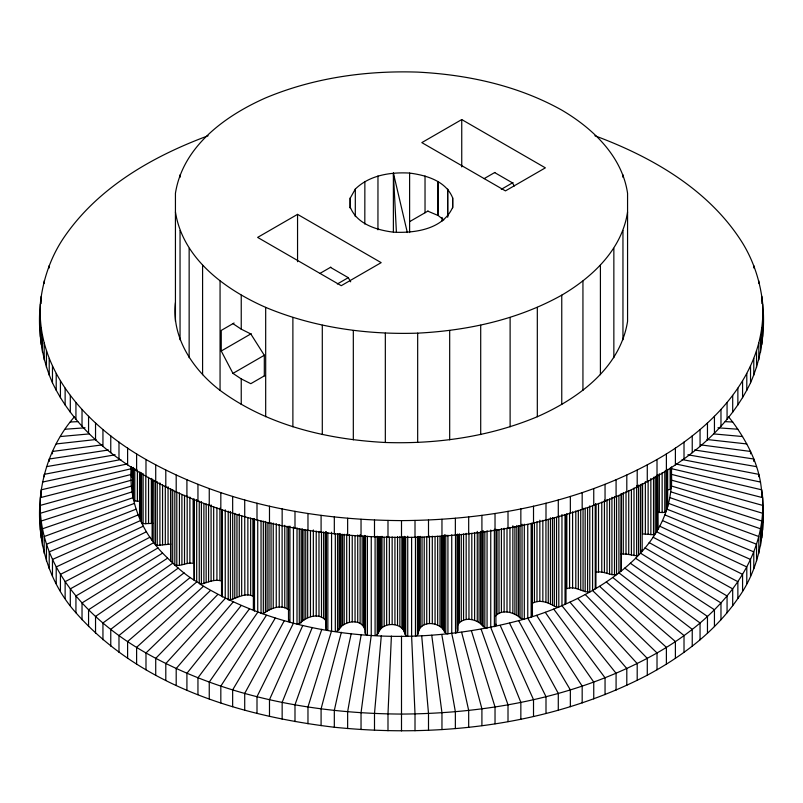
<?xml version="1.0" encoding="UTF-8"?>
<svg xmlns="http://www.w3.org/2000/svg" width="803" height="803" viewBox="0 0 803 803"><rect width="100%" height="100%" fill="white"/><g stroke="black" fill="none" stroke-linecap="round" stroke-linejoin="round"><path stroke-width="1.2" d="M131.401 466.613L131.401 476.611L132.395 477.795L132.395 467.798M133.489 467.406L133.489 499.888L134.784 500.972L140.194 501.273M141.559 472.766L141.559 522.733L143.125 523.697L153.212 523.385M155.441 480.917L155.441 544.625L157.227 545.438L170.808 544.113M174.823 491.376L174.823 565.081C180.826 566.727 186.858 562.02 193.132 563.345L193.132 499.637M175.435 321.31L175.435 193.292C182.793 146.467 225.071 115.813 265.683 97.876C313.582 77.831 365.967 70.423 417.67 72.109C467.597 74.639 517.825 85.56 561.759 110.101C592.765 128.329 622.074 156.103 627.565 193.292L627.565 321.31C620.207 368.145 577.929 398.79 537.317 416.727C489.418 436.782 437.033 444.179 385.33 442.493C327.202 439.422 267.59 425.449 220.062 390.388C193.202 369.802 171.4 337.872 175.435 302.641M199.254 501.182L199.254 583.64C296.498 642.822 419.949 648.934 527.762 618.139C594.09 598.024 678.916 549.222 670.967 468.55L761.836 489.85C766.494 527.441 760.541 567.289 737.867 598.486C715.152 631.559 682.289 656.322 647.278 675.193C551.761 724.878 440.476 738.067 334.319 727.247C240.248 715.945 140.535 686.113 75.934 612.779C27.985 559.32 27.242 470.799 74.528 416.697M228.223 511.19L228.223 599.881C236.353 599.389 244.383 591.791 253.126 596.278L253.126 518.818M261.045 521.017L261.045 613.452L263.324 613.552C270.491 608.463 280.859 603.766 288.879 609.969M297.02 527.862L297.01 624.051L299.288 623.951C305.772 616.604 319.865 611.715 326.43 621.432M335.313 533.995L335.313 631.439L337.541 631.138C342.419 621.291 360.738 617.126 364.833 629.442M355.297 216.609L355.327 189.046C369.541 175.144 390.499 171.983 409.61 173.077C426.202 175.235 445.876 180.906 452.681 197.95L452.681 207.304C442.905 229.367 414.88 233.271 393.39 232.177C376.798 230.019 357.124 224.348 350.319 207.304M364.813 224.067L364.863 181.478M375.101 536.755L375.091 635.444L377.219 634.952C380.773 621.05 403.397 620.87 405.686 635.574L407.733 636.147L407.733 536.213M377.942 229.829L377.972 175.967M393.38 231.947L393.39 173.077L407.332 232.549M401.5 636.217L401.5 730.891M409.61 232.569L409.61 173.077M415.462 537.297L415.462 635.986L417.44 635.314L418.363 632.222L418.363 537.277M452.681 207.917L452.681 197.95M455.522 534.356L455.522 633.045L457.298 632.212L457.73 630.686L457.73 534.497M592.574 505.579L592.574 590.526L657.015 652.959L657.015 669.782M350.309 207.977L350.319 197.95L355.327 189.046M438.137 215.485L437.585 215.284L438.137 181.478L438.137 215.485L443.768 219.962M494.377 529.247L494.377 626.681L495.913 625.718L495.953 624.172M594.882 135.757C652.287 157.097 709.35 189.909 742.574 243.078C767.929 284.403 769.896 338.746 750.534 382.8C724.165 437.665 670.385 473.198 616.082 496.655C548.439 525.142 474.653 537.217 401.5 537.428C324.482 537.167 246.621 523.897 176.198 491.908C125.981 468.52 76.978 434.072 52.466 382.8C31.909 336.086 35.483 277.918 65.133 235.761C99.211 186.838 153.263 156.113 208.118 135.757M40.15 328.798L40.401 320.999M40.15 522.261L40.401 514.462M221.698 581.011C214.722 578.833 207.957 582.285 201.382 584.112C186.547 577.016 174.161 564.77 162.597 553.106C140.696 530.281 128.259 498.603 131.471 466.874M762.85 311.976C762.459 377.591 710.625 429.083 657.015 459.497C579.656 503.23 489.639 520.143 401.5 520.605C313.361 520.143 223.344 503.23 145.985 459.497C92.375 429.083 40.541 377.591 40.15 311.976M131.28 480.204L40.15 505.438C40.541 571.053 92.375 622.546 145.985 652.959C223.344 696.693 313.361 713.606 401.5 714.068C489.639 713.606 579.656 696.693 657.015 652.959C710.625 622.546 762.459 571.053 762.85 505.438L671.72 480.204M391.392 636.106L387.99 713.917L387.99 730.74M381.305 635.785L374.499 713.486L374.499 730.308M289.923 526.075L289.923 622.265L288.508 621.231L288.678 619.695M457.6 534.647L457.73 630.686M361.23 634.47L347.639 711.739L347.639 728.562M351.262 633.497L334.319 710.424L334.319 727.247M418.363 632.222C421.505 618.902 441.78 622.184 445.745 633.477L447.923 633.868L447.923 535.179M175.435 211.962C182.793 258.787 225.071 289.441 265.683 307.378C313.582 327.423 365.967 334.831 417.67 333.145C467.597 330.615 517.825 319.694 561.759 295.153C592.765 276.925 622.074 249.151 627.565 211.962M341.375 632.302L321.09 708.838L321.09 725.661M457.6 625.848L458.081 534.336M327.845 532.841L327.845 630.285L326.179 629.381L326.47 626.25M321.852 629.281L294.992 704.793L294.992 721.616M254.501 518.638L254.501 611.083L253.367 609.939L253.939 608.423L253.939 518.477M312.257 627.464L282.154 702.354L282.154 719.177M302.781 625.437L269.487 699.644L269.487 716.467M284.262 620.769L244.714 693.401L244.714 710.223M275.238 618.139L232.649 689.887L232.649 706.71M266.395 615.319L220.825 686.113L220.825 702.936M249.281 609.106L197.95 677.812L197.95 694.635M458.081 624.282C465.188 615.218 478.979 619.856 484.821 627.956L487.07 628.157L487.07 530.723M241.041 605.733L186.918 673.295L186.918 690.118M233.021 602.18L176.198 668.548L176.198 685.371M217.703 594.571L155.722 658.37L155.722 675.193M495.521 615.991C503.079 608.102 515.084 612.98 522.03 619.133L524.309 619.143L524.309 524.198M667.614 489.88L670.164 489.408L671.308 488.274L671.308 467.035M210.426 590.526L145.985 652.959L145.985 669.782M203.42 586.32L136.61 647.338L136.61 664.161M532.259 523.436L532.429 615.961L531.154 617.055L531.154 523.365M190.231 577.477L118.985 635.514L118.985 652.337M184.088 572.85L110.764 629.331L110.764 646.154M178.236 568.092L102.945 622.967L102.945 639.79M657.466 512.475L664.784 512.424L666.219 511.401L666.219 470.177M167.486 558.215L88.561 609.758L88.561 626.581M162.597 553.106L82.026 602.923L82.026 619.745M158.04 547.897L75.934 595.956L75.934 612.779M297.552 214.361L257.633 237.407L341.255 285.687L381.174 262.641L297.552 214.361L297.552 261.708M461.745 119.567L421.826 142.613L505.448 190.893L545.367 167.847L461.745 119.567L461.745 166.914M234.074 323.007L221.247 330.414L221.247 351.011L232.96 373.385L241.241 378.906L250.797 383.683L264.92 375.533M319.925 273.432L330.826 267.148M409.61 221.658L428.019 211.028M484.119 178.637L494.849 172.444M221.247 351.011L251.178 333.727M337.32 283.991L348.151 277.738M501.263 189.347L513.027 182.552M232.96 373.385L264.458 355.197M642.571 483.968L642.571 533.935L653.532 534.718L655.208 533.824L655.208 476.36M149.96 537.207L65.133 581.663L65.133 598.486M146.447 531.737L60.426 574.346L60.426 591.169M532.259 603.384C540.339 598.707 549.362 603.113 556.549 607.219L558.808 607.028L558.808 515.827M143.285 526.196L56.21 566.938L56.21 583.761M138.056 514.924L49.214 551.862L49.214 568.685M135.988 509.212L46.454 544.223L46.454 561.046M621.12 554.04L626.009 554.08L636.638 555.796L638.536 555.064L638.536 485.102M134.302 503.461L44.185 536.534L44.185 553.357M132.033 491.868L41.164 521.037L41.164 537.859M40.401 513.247L131.471 486.046M595.565 503.762L595.565 572.479C602.812 570.13 609.628 575.831 616.563 574.617L616.563 495.923M42.418 482.081L126.864 464.044M120.902 459.537L44.185 474.352L44.185 476.751M589.783 505.88L589.783 592.072C582.175 592.343 574.958 585.487 566.828 588.659L566.828 513.699M46.454 466.653L115.14 454.799M108.445 450.001L49.214 459.015L49.214 461.424M102.051 444.902L52.466 451.447L52.466 453.846M56.21 443.949L96.019 439.502M60.426 436.541L89.103 433.921M65.133 429.224L85.088 427.808M70.303 422.017L77.781 421.635M725.219 421.635L732.697 422.017C748.687 443.718 761.575 469.625 761.836 497.057M717.912 427.808L737.867 429.224M713.897 433.921L742.574 436.541M706.981 439.502L746.79 443.949M700.949 444.902L750.534 451.447L750.534 453.846M694.555 450.001L753.786 459.015L753.786 461.424M687.86 454.799L756.546 466.653M682.098 459.537L758.815 474.352L758.815 476.751M676.136 464.044L760.582 482.081M671.529 474.372L762.599 497.639L762.599 530.07M762.599 513.247L671.529 486.046L671.529 467.306M670.967 491.868L761.836 521.037L761.836 537.859M670.023 497.679L760.582 528.806L760.582 545.628M668.698 503.461L758.815 536.534L758.815 553.357M364.833 535.752L364.903 632.694L365.536 634.199L367.413 634.942L367.413 536.253M664.944 514.924L753.786 551.862L753.786 568.685M427.808 211.149L437.585 215.284M662.515 520.585L750.534 559.44L750.534 576.263M659.715 526.196L746.79 566.938L746.79 583.761M232.96 323.649L241.241 329.17L250.797 333.948L264.317 355.277L264.317 375.874M653.04 537.207L737.867 581.663L737.867 598.486M649.175 542.597L732.697 588.87L732.697 605.693M494.638 172.565L512.475 182.873L514.281 185.995M330.445 267.369L348.281 277.667L350.69 281.823M644.96 547.897L727.066 595.956L727.066 612.779M635.514 558.215L714.439 609.758L714.439 626.581M630.305 563.214L707.463 616.433L707.463 633.256M624.764 568.092L700.055 622.967L700.055 639.79M612.769 577.477L684.015 635.514L684.015 652.337M606.315 581.974L675.393 641.527L675.393 658.35M599.58 586.32L666.39 647.338L666.39 664.161M585.297 594.571L647.278 658.37L647.278 675.193M577.759 598.456L637.201 663.569L637.201 680.392M569.979 602.18L626.802 668.548L626.802 685.371M728.472 416.697L732.697 422.017M553.719 609.106L605.05 677.812L605.05 694.635M545.267 612.308L593.748 682.088L593.748 698.911M536.605 615.319L582.175 686.113L582.175 702.936M666.972 505.749L667.654 507.014L667.654 469.534M518.738 620.769L558.286 693.401L558.286 710.223M509.554 623.198L546 696.653L546 713.486M500.219 625.437L533.513 699.644L533.513 716.467M481.148 629.281L508.008 704.793L508.008 721.616M471.441 630.897L495.029 706.961L495.029 723.784M461.625 632.302L481.91 708.838L481.91 725.661M532.429 615.961L532.058 523.235M441.77 634.47L455.361 711.739L455.361 728.562M431.753 635.233L441.961 712.753L441.961 729.576M421.695 635.785L428.501 713.486L428.501 730.308M393.39 173.077L396.391 231.947M762.599 320.999L762.85 328.798M762.599 514.462L762.85 522.261M642.139 549.794L642.149 551.109L642.139 483.587M447.713 216.398L447.672 189.046L447.672 217.252M762.599 304.176L762.599 336.598M761.836 296.387L761.836 303.594M761.836 327.564L761.836 344.387M760.582 335.333L760.582 352.156M758.815 280.879L758.815 283.288M758.815 343.072L758.815 359.895M756.546 350.76L756.546 367.583M756.546 561.046L756.546 544.223L667.012 509.212L667.012 469.233M753.786 265.552L753.786 267.961M753.786 358.399L753.786 375.222M750.534 365.977L750.534 382.8M746.79 373.465L746.79 390.288M742.574 380.883L742.574 397.706M742.574 591.169L742.574 574.346L656.553 531.737L656.553 475.517M737.867 388.2L737.867 405.023M732.697 395.407L732.697 412.23M727.066 402.494L727.066 419.317M720.974 409.46L720.974 426.283M720.974 619.745L720.974 602.923L640.403 553.106L640.403 484.4M714.439 416.285L714.439 433.108M707.463 422.97L707.463 439.793M700.055 429.495L700.055 446.317M692.236 435.858L692.236 452.681M692.236 646.154L692.236 629.331L618.912 572.85L618.912 495.401M684.015 442.051L684.015 458.874M675.393 448.064L675.393 464.887M670.164 468.169L670.164 489.408M666.39 453.876L666.39 470.699M664.784 471.2L664.784 512.424M662.144 472.696L662.144 512.675M659.343 473.76L659.343 512.485M657.767 474.643L657.767 529.609L657.416 474.593M657.015 459.497L657.015 476.32M653.532 477.253L653.532 534.718M650.852 478.518L650.852 534.738M648.131 480.595L648.131 534.316M647.278 464.907L647.278 481.73M645.351 481.589L645.351 534.055M637.201 470.106L637.201 486.929M636.638 485.835L636.638 555.796M633.989 488.124L633.989 555.586M631.409 489.971L631.409 554.933M628.729 490.733L628.729 554.441M626.802 475.085L626.802 491.908M626.009 491.627L626.009 554.08M623.279 492.671L623.279 553.889M622.957 174.813L622.957 177.302M622.957 230.441L622.957 339.789M621.482 493.524L621.161 571.023L621.161 493.574M616.082 479.833L616.082 496.655M616.082 690.118L616.082 673.295L561.959 605.733L561.959 514.542M614.506 496.485L614.506 575.189M613.853 248.358L613.853 357.706M611.936 497.298L611.936 574.747M609.547 498.924L609.547 573.884M607.028 499.456L607.028 573.161M605.05 484.35L605.05 501.172M604.428 500.118L604.428 572.579M601.778 502.186L601.778 572.148M600.413 265.341L600.413 374.69M598.516 503.391L598.516 572.097M595.916 503.953L595.916 587.655L595.254 588.91L595.254 505.217M593.748 488.625L593.748 505.448M587.605 507.506L587.605 592.453M585.176 508.098L585.176 591.801M583.048 508.289L583.048 590.737M582.938 281.04L582.938 390.388M582.175 492.651L582.175 509.473M580.73 509.855L580.73 589.814M578.321 510.306L578.321 589.011M575.811 510.899L575.811 588.358M572.599 511.822L572.599 588.027M570.351 496.425L570.351 513.247M570.351 706.71L570.351 689.887L527.762 618.139L527.762 524.449M569.578 513.187L569.578 588.147M566.005 514.492L566.005 603.183L565.031 604.368L565.031 514.432M561.759 295.153L561.759 404.501M558.286 499.938L558.286 516.761M556.549 517.273L556.549 607.219M554.321 517.664L554.321 606.355M552.484 517.684L552.484 605.131M550.436 517.815L550.436 604.007M548.258 519.31L548.258 603.013M546 503.19L546 520.013M545.94 519.692L545.94 602.15M542.848 520.344L542.848 601.547M539.837 520.203L539.837 601.397M537.317 307.378L537.317 416.727M536.986 521.719L536.986 601.668M534.427 522.402L534.427 602.35M533.513 506.181L533.513 523.004M522.03 524.198L522.03 619.133M520.846 508.891L520.846 525.714M520.846 719.177L520.846 702.354L490.743 627.464L490.743 530.02M520.043 525.654L520.043 618.099M518.547 525.533L518.547 616.724M516.811 525.493L516.811 615.439M514.914 526.818L514.914 614.265M512.856 525.764L512.856 613.211M510.116 317.476L510.116 426.825M509.945 527.41L509.945 612.358M508.008 511.33L508.008 528.153M507.004 528.254L507.004 611.946M504.123 528.274L504.123 611.976M501.413 528.725L501.413 612.428M499.004 529.568L499.004 613.261M497.017 529.518L497.017 614.466M495.953 529.227L495.913 625.718M495.029 513.488L495.029 530.311M484.821 531.767L484.821 627.956M483.125 530.572L483.125 626.762M481.91 515.365L482.001 625.266M480.706 325.225L480.706 434.574M480.616 531.405L480.616 623.851M479.04 532.58L479.04 622.526M477.273 531.365L477.273 621.311M474.623 532.77L474.623 620.207M471.813 533.363L471.813 619.555M468.962 533.132L468.962 619.334M468.681 516.961L468.681 533.784M468.681 727.247L468.681 710.424L451.738 633.497L451.738 534.808M466.172 533.353L466.172 619.545M463.562 533.965L463.562 620.167M461.283 534.989L461.283 621.191M459.416 533.865L459.416 622.566M457.409 534.136L457.409 629.07M457.298 534.778L457.298 632.212M455.361 518.266L455.361 535.089M449.68 330.485L449.68 439.833M445.745 534.788L445.745 633.477M444.38 534.708L444.38 632.142M443.657 535.631L443.657 630.576M442.654 536.615L442.654 629.06M442.102 217.442L442.102 221.076M441.961 519.29L441.961 536.113M441.439 536.414L441.439 627.605M440.004 536.314L440.004 626.25M437.665 536.243L437.665 624.935M435.055 536.605L435.055 624.051M432.295 536.133L432.295 623.58M429.475 536.113L429.475 623.55M428.501 520.013L428.501 536.836M426.744 536.494L426.744 623.941M425.028 175.967L425.028 212.755M424.225 537.307L424.225 624.754M422.027 537.257L422.027 625.959M420.25 536.344L420.25 627.534M419.377 536.605L419.377 629.04M418.754 536.916L418.754 630.606M418.253 536.404L418.253 633.848M417.67 333.145L417.67 442.493M417.44 536.625L417.44 635.314M415.01 520.454L415.01 537.277M415.01 730.74L415.01 713.917L411.608 636.106L411.608 537.418M405.686 536.886L405.686 635.574M404.682 536.695L404.682 634.139M404.361 536.334L404.361 632.523M403.768 537.247L403.768 630.937M402.935 536.956L402.935 629.401M401.871 536.745L401.871 627.936M401.5 520.605L401.5 537.428M399.894 536.494L399.894 626.43M397.545 536.635L397.545 625.336M394.935 537.187L394.935 624.634M392.155 536.916L392.155 624.363M389.355 537.066L389.355 624.513M387.99 520.454L387.99 537.277M386.655 536.404L386.655 625.095M385.33 333.145L385.33 442.493M384.165 537.398L384.165 626.099M382.007 536.314L382.007 627.504M380.752 536.474L380.752 628.92M379.729 536.725L379.729 630.415M378.926 537.036L378.926 631.971M378.404 537.378L378.404 633.567M377.219 536.263L377.219 634.952M374.499 520.013L374.499 536.836M371.247 536.545L371.247 635.233L361.039 712.753L361.039 729.576M365.536 535.511L365.536 634.199M364.411 535.41L364.411 627.856M363.729 536.374L363.729 626.32M362.163 535.972L362.163 624.664M361.039 519.29L361.039 536.113M360.125 534.678L360.125 623.369M357.726 535.009L357.726 622.455M355.046 535.752L355.046 621.944M353.32 330.485L353.32 439.833M352.236 535.651L352.236 621.853M349.415 534.758L349.415 622.205M347.639 518.266L347.639 535.089M346.705 534.276L346.705 622.977M344.206 534.236L344.206 624.182M342.59 534.276L342.59 625.477M341.195 534.427L341.195 626.862M340 533.393L340 628.337M339.077 533.684L339.077 629.873M337.541 533.704L337.541 631.138M334.319 516.961L334.319 533.784M331.559 532.208L331.559 630.897L307.971 706.961L307.971 723.784M326.179 531.937L326.179 629.381M325.948 531.646L325.948 627.836M325.315 532.218L325.315 619.665M323.639 532.018L323.639 618.21M322.294 325.225L322.294 434.574M321.491 532.148L321.491 617.095M321.09 515.365L321.09 532.188M318.982 531.415L318.982 616.363M316.221 531.084L316.221 616.031M313.341 529.94L313.341 616.132M310.46 530.472L310.46 616.664M307.971 513.488L307.971 530.311M307.679 530.201L307.679 617.648M305.752 530.09L305.752 618.782M304.016 530.09L304.016 620.036M302.45 528.946L302.45 621.392M301.135 529.137L301.135 622.827M299.288 529.006L299.288 623.951M294.992 511.33L294.992 528.153M293.446 527.009L293.446 623.198L257 696.653L257 713.486M292.884 317.476L292.884 426.825M288.508 526.296L288.508 621.231M287.042 526.236L287.042 608.684M284.754 525.292L284.754 607.741M282.154 508.891L282.154 525.714M282.114 525.975L282.114 607.178M279.233 524.58L279.233 607.028M276.252 523.606L276.252 607.309M273.241 523.084L273.241 608.032M271.043 522.803L271.043 608.995M269.487 506.181L269.487 523.004M269.005 522.643L269.005 610.089M267.108 522.592L267.108 611.294M265.683 307.378L265.683 416.727M265.442 521.408L265.442 612.599M263.324 521.107L263.324 613.552M257.733 519.862L257.733 612.308L209.252 682.088L209.252 698.911M257 503.19L257 520.013M253.367 518.748L253.367 609.939M250.666 518.035L250.666 595.485M247.866 517.644L247.866 595.093M244.714 499.938L244.835 595.113M241.673 515.626L241.673 595.575M241.241 295.153L241.241 329.17M241.241 378.906L241.241 404.501M239.254 513.88L239.254 596.328M236.955 514.783L236.955 597.231M234.767 513.318L234.767 598.265M232.649 496.425L232.78 599.409M230.441 511.471L230.441 600.172M225.241 509.764L225.241 598.456L165.799 663.569L165.799 680.392M222.351 509.524L222.351 596.97L221.528 595.746L221.528 509.544M220.825 492.651L220.825 509.473M220.062 281.04L220.062 390.388M219.922 508.138L219.922 580.589M216.92 507.887L216.92 580.348M213.678 506.823L213.678 580.529M211.089 504.866L211.089 581.071M209.252 488.625L209.252 505.448M208.579 504.314L208.579 581.774M206.15 503.893L206.15 582.597M203.892 503.611L203.892 583.56M202.587 265.341L202.587 374.69M201.382 501.664L201.382 584.112M197.95 484.35L197.95 501.172M196.685 499.516L196.685 581.974L127.607 641.527L127.607 658.35M194.216 499.054L194.216 580.248L193.714 499.014M189.879 497.037L189.879 563.244M189.147 248.358L189.147 357.706M187.179 496.103L187.179 563.565M186.918 479.833L186.918 496.655M184.519 495.331L184.519 564.037M181.91 494.688L181.91 564.639M180.043 174.813L180.043 177.302M180.043 230.441L180.043 339.789M179.42 492.952L179.42 565.402M176.801 492.028L176.801 565.734M176.198 475.085L176.198 491.908M172.695 489.509L172.695 563.214L95.537 616.433L95.537 633.256M170.708 488.846L170.708 561.297L170.547 488.776M168.058 486.728L168.058 544.193M165.799 470.106L165.799 486.929M165.298 485.715L165.298 544.424M162.557 484.841L162.557 544.805M159.907 482.884L159.907 545.347M157.227 481.73L157.227 545.438M155.722 464.907L155.722 481.73M153.825 480.134L153.825 542.597L70.303 588.87L70.303 605.693M152.53 479.25L152.349 540.529L152.349 479.321M151.365 478.417L151.365 523.385M148.555 477.303L148.555 523.526M145.985 459.497L145.985 476.32M145.795 476.36L145.795 523.827M143.125 473.72L143.125 523.697M140.485 473.118L140.485 520.585L52.466 559.44L52.466 576.263M140.073 472.164L140.073 517.132L139.561 518.417L139.561 472.194M137.383 470.106L137.383 501.333M136.61 453.876L136.61 470.699M134.784 468.49L134.784 500.972M132.977 467.697L132.977 497.679L42.418 528.806L42.418 545.628M132.615 467.968L132.615 495.451M131.692 467.145L131.692 472.144M127.607 448.064L127.607 464.887M118.985 442.051L118.985 458.874M110.764 435.858L110.764 452.681M102.945 429.495L102.945 446.317M95.537 422.97L95.537 439.793M88.561 416.285L88.561 433.108M82.026 409.46L82.026 426.283M75.934 402.494L75.934 419.317M70.303 395.407L70.303 412.23M65.133 388.2L65.133 405.023M60.426 380.883L60.426 397.706M56.21 373.465L56.21 390.288M52.466 365.977L52.466 382.8M49.214 265.552L49.214 267.961M49.214 358.399L49.214 375.222M46.454 350.76L46.454 367.583M44.185 280.879L44.185 283.288M44.185 343.072L44.185 359.895M42.418 335.333L42.418 352.156M41.164 296.387L41.164 303.594M41.164 327.564L41.164 344.387M41.164 497.057L41.164 489.85L132.033 468.55L131.471 474.372L40.401 497.639L40.401 530.07M40.401 304.176L40.401 336.598M350.319 197.95L350.309 207.957L350.319 197.95"/></g></svg>
